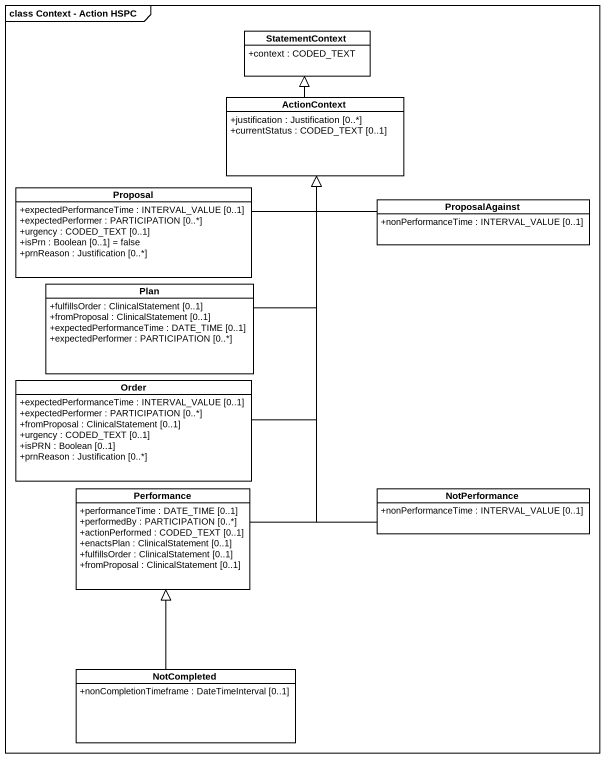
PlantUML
@startuml
mainframe class Context - Action HSPC
hide circle
hide empty members
skinparam classAttributeIconSize 0
class StatementContext {
  +context : CODED_TEXT
}
class ActionContext {
  +justification : Justification [0..*]
  +currentStatus : CODED_TEXT [0..1]
}
class Proposal {
  +expectedPerformanceTime : INTERVAL_VALUE [0..1]
  +expectedPerformer : PARTICIPATION [0..*]
  +urgency : CODED_TEXT [0..1]
  +isPrn : Boolean [0..1] = false
  +prnReason : Justification [0..*]
}
class ProposalAgainst {
  +nonPerformanceTime : INTERVAL_VALUE [0..1]
}
class Plan {
  +fulfillsOrder : ClinicalStatement [0..1]
  +fromProposal : ClinicalStatement [0..1]
  +expectedPerformanceTime : DATE_TIME [0..1]
  +expectedPerformer : PARTICIPATION [0..*]
}
class Order {
  +expectedPerformanceTime : INTERVAL_VALUE [0..1]
  +expectedPerformer : PARTICIPATION [0..*]
  +fromProposal : ClinicalStatement [0..1]
  +urgency : CODED_TEXT [0..1]
  +isPRN : Boolean [0..1]
  +prnReason : Justification [0..*]
}
class Performance {
  +performanceTime : DATE_TIME [0..1]
  +performedBy : PARTICIPATION [0..*]
  +actionPerformed : CODED_TEXT [0..1]
  +enactsPlan : ClinicalStatement [0..1]
  +fulfillsOrder : ClinicalStatement [0..1]
  +fromProposal : ClinicalStatement [0..1]
}
class NotPerformance {
  +nonPerformanceTime : INTERVAL_VALUE [0..1]
}
class NotCompleted {
  +nonCompletionTimeframe : DateTimeInterval [0..1]
}
ActionContext -up-|> StatementContext
Proposal -right-|> ActionContext
ProposalAgainst -left-|> ActionContext
Plan -up-|> ActionContext
Order -up-|> ActionContext
Performance -up-|> ActionContext
NotPerformance -up-|> ActionContext
NotCompleted -up-|> Performance
@enduml
